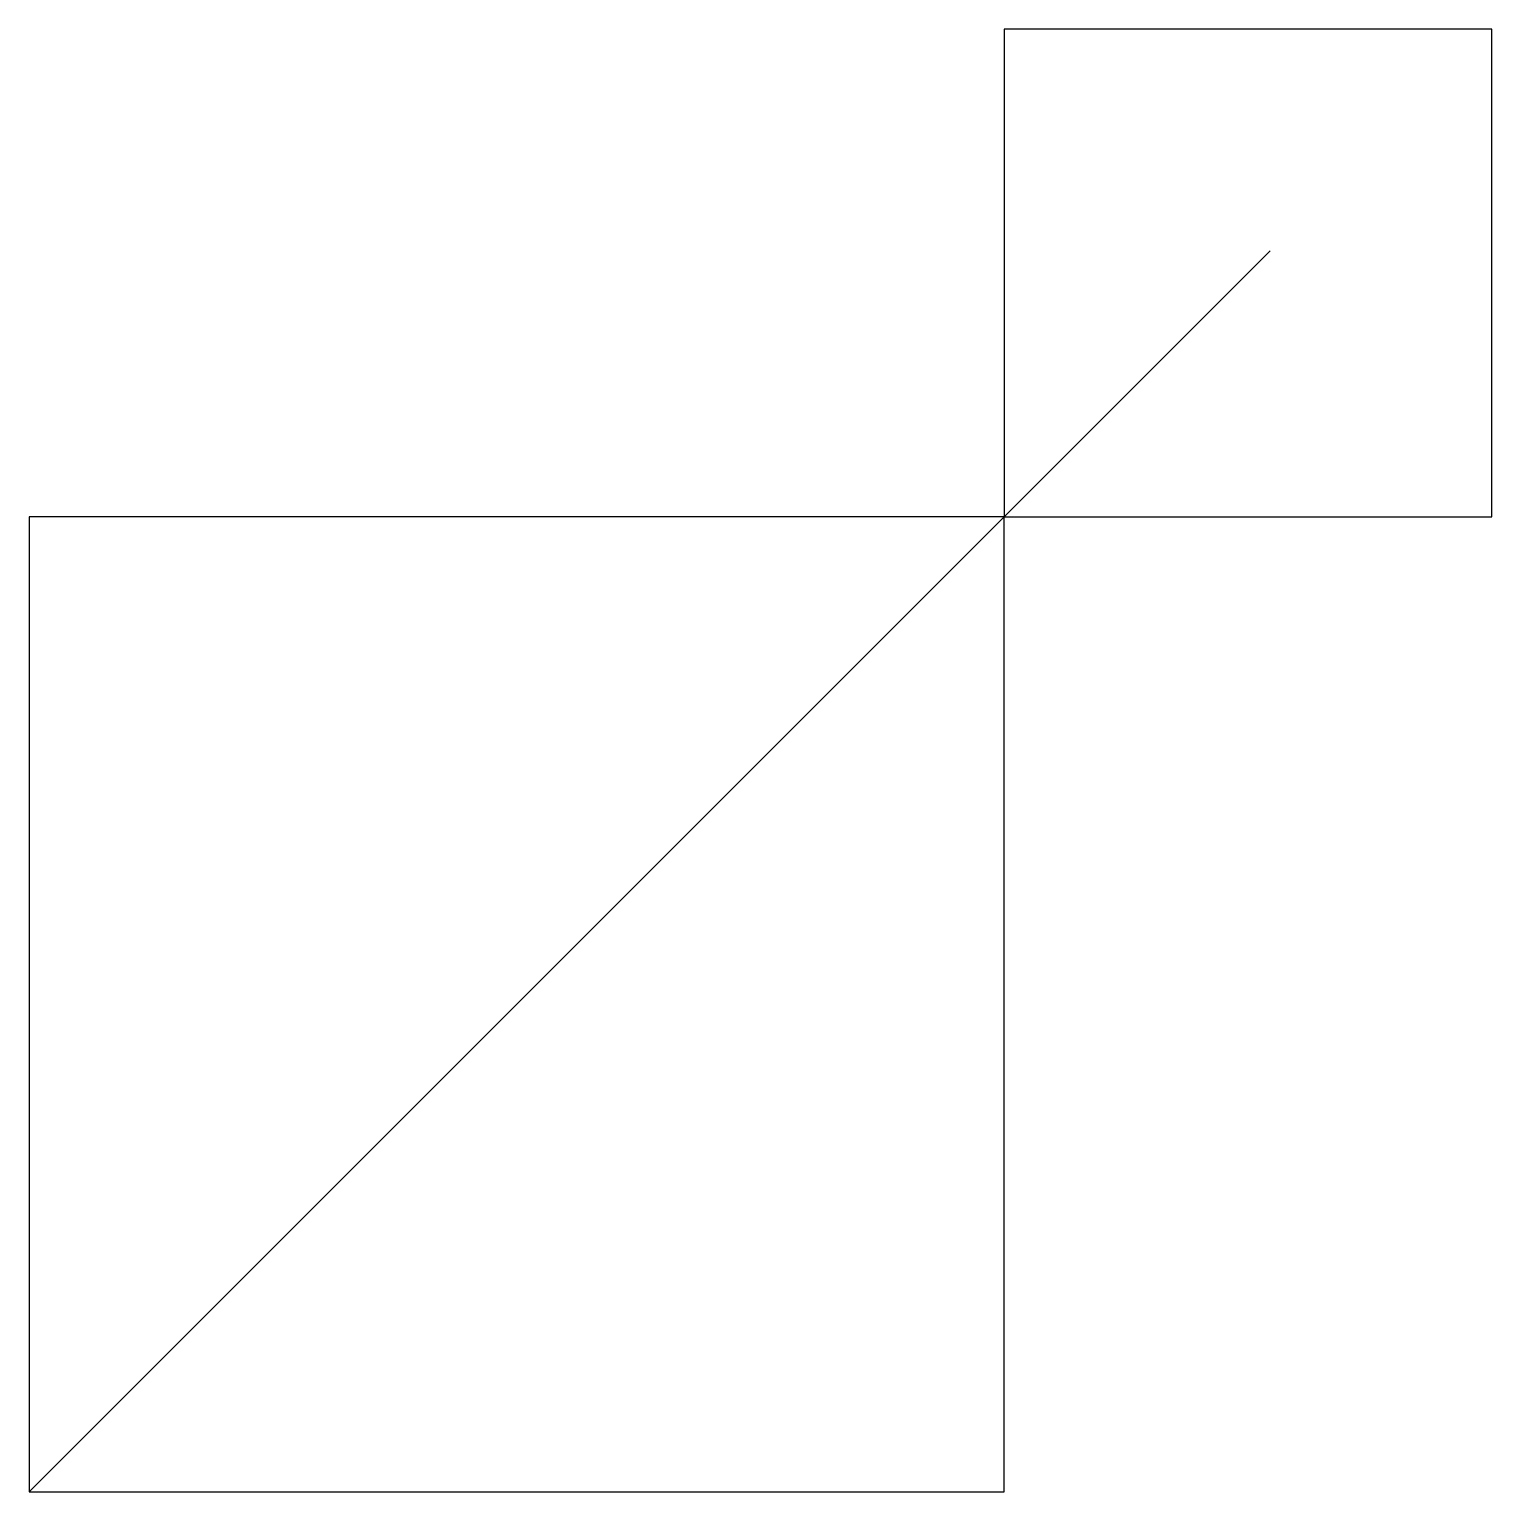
# Model space of a CAD drawing. Header units: millimetres. Extents: x 0 to 75, y 0 to 75.
import ezdxf

# ---------------------------------------------------------------- set-up
doc = ezdxf.new("R2010")
doc.units = ezdxf.units.MM
doc.header["$MEASUREMENT"] = 0
doc.layers.get('0').update_dxf_attribs({"true_color": 0xc2ced6})

msp = doc.modelspace()

# ---------------------------------------------------------------- linework, layer by layer
for p, q in [((75, 75), (50, 75)), ((50, 75), (50, 50)), ((75, 50), (75, 75)), ((0, 0), (63.64, 63.64)), ((50, 50), (0, 50)), ((0, 50), (0, 0)), ((50, 0), (50, 50)), ((50, 50), (75, 50)), ((0, 0), (50, 0))]:
    msp.add_line(p, q)

doc.saveas('drawing.dxf')
